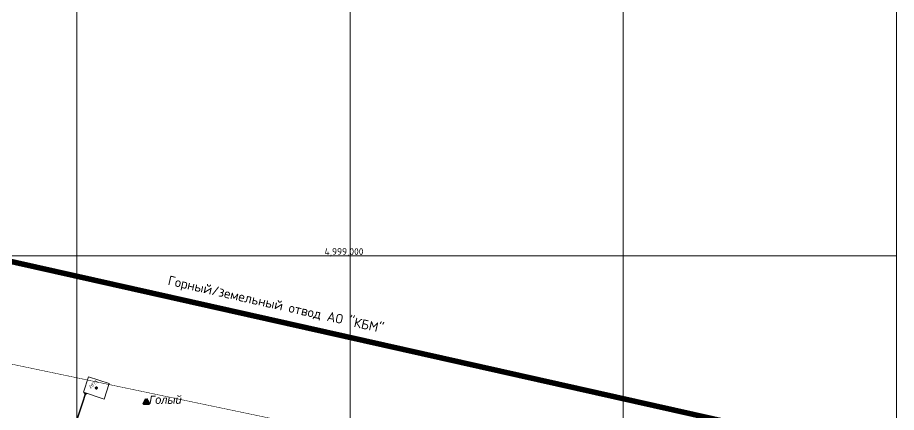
# Model space of a CAD drawing. Header units: millimetres. Extents: x 519 to 9564855, y -810 to 5021775.
# Drawn here: x 9544783 to 9548000, y 4998426 to 4999872 of the extents above; entities that cross this region are included whole.
import ezdxf

# ---------------------------------------------------------------- set-up
doc = ezdxf.new("R2010")
doc.units = ezdxf.units.MM
doc.header["$LTSCALE"] = 2
doc.header["$MEASUREMENT"] = 0
doc.header["$PDMODE"] = 2
doc.header["$PDSIZE"] = 5
for name, pattern in [('DASHED', [0.75, 0.5, -0.25]), ('DASHED2', [9.525, 6.35, -3.175]), ('HIDDEN2', [4.7625, 3.175, -1.5875])]:
    doc.linetypes.add(name, pattern=pattern)
for name, color, linetype, lineweight in [('200 скв. на 2010 год', 61, 'Continuous', 0), ('Land lease as of 24.06.2004', 47, 'HIDDEN2', 70), ('WELLS(drilled after 2000y)', 6, 'Continuous', 40)]:
    doc.layers.add(name, color=color, linetype=linetype, lineweight=lineweight)
for name, color, linetype in [('CONTROL', 7, 'Continuous'), ('Existing roads', 41, 'Continuous'), ('GRID_PULKOVO', 7, 'Continuous'), ('МГ-земельный участок', 7, 'Continuous')]:
    doc.layers.add(name, color=color, linetype=linetype)
doc.styles.add('Elect', font='isocpeur.ttf')
doc.styles.add('Line_GUGK', font='')
doc.styles.get('Line_GUGK').set_extended_font_data('Bm431', italic=True)

# ---------------------------------------------------------------- blocks, each defined once
blk = doc.blocks.new('A$C53fd71da')
at = {"layer": 'CONTROL', "color": 6, "lineweight": 50}
blk.add_lwpolyline([(0, 12.3), (-10.7, -6.2), (10.7, -6.2)], close=True, dxfattribs=at)
at = {"layer": 'CONTROL', "color": 6, "lineweight": 5, "const_width": 1}
blk.add_lwpolyline([(-0.5, 0, 1), (0.5, 0, 1)], format="xyb", close=True, dxfattribs=at)
at = {"layer": 'CONTROL', "color": 6, "lineweight": 50}
blk.add_point((0, 0), dxfattribs=at)

msp = doc.modelspace()

# ---------------------------------------------------------------- hatches: boundary and pattern name
at = {"layer": 'Existing roads', "lineweight": 0}
h = msp.add_hatch(color=256, dxfattribs=at)
h.paths.add_polyline_path([(9545029.43912, 4998489.20631), (9545027.85188, 4998489.80307, 0.1551187413), (9545023.31922, 4998499.34008), (9545031.87482, 4998496.58694)])
h.paths.add_polyline_path([(9545030.96482, 4998488.63268), (9545029.43912, 4998489.20631), (9545031.87482, 4998496.58694), (9545040.67076, 4998493.75646, 0.1615507837)])

# ---------------------------------------------------------------- linework, layer by layer
at = {"layer": 'Existing roads', "lineweight": 0, "const_width": 5.4, "flags": 128}
msp.add_lwpolyline([(9545032.23032, 4998496.54839), (9544909.38012, 4998123.375)], dxfattribs=at)
at = {"layer": 'GRID_PULKOVO', "lineweight": 0}
for p, q in [((9545000, 5010000), (9545000, 4992000)), ((9546000, 5010000), (9546000, 4992000)), ((9547000, 5010000), (9547000, 4992000)), ((9548000, 5010000), (9548000, 4992000)), ((9533000, 4999000), (9548000, 4999000))]:
    msp.add_line(p, q, dxfattribs=at)
at = {"layer": 'Land lease as of 24.06.2004', "color": 34, "linetype": 'DASHED', "lineweight": 0, "ltscale": 50, "const_width": 20}
msp.add_lwpolyline([(9519654.3, 5003739.6), (9532971.6, 5004566.6), (9534671.1, 5001241.4), (9547648.8, 4998330.8), (9546800.6, 4994774.1), (9538599.5, 4994719.2), (9534700.1, 4995931.6), (9534118, 4994384.9), (9531927.8, 4994990.9), (9532139.5, 4996381.2), (9522290.1, 4999426.3), (9519885.3, 4999727), (9519654.3, 5003739.6)], dxfattribs=at)
at = {"layer": 'WELLS(drilled after 2000y)', "color": 0, "linetype": 'ByBlock', "lineweight": 0}
msp.add_lwpolyline([(9545023.78202, 4998499.6776), (9545099.76254, 4998474.53702), (9545118.61798, 4998531.52241), (9545042.63745, 4998556.66299)], close=True, dxfattribs=at)
msp.add_circle((9545071.2, 4998515.6), 4.0951, dxfattribs=at)
at = {"layer": 'WELLS(drilled after 2000y)', "color": 0, "linetype": 'ByBlock', "lineweight": 0, "ltscale": 80}
msp.add_point((9545071.2, 4998515.6), dxfattribs=at)
at = {"layer": 'МГ-земельный участок', "color": 0, "linetype": 'DASHED2', "lineweight": 25, "ltscale": 5, "const_width": 2}
msp.add_lwpolyline([(9522167.80801, 4999999.48247), (9521654, 5002362), (9522840, 5002532), (9525642, 5002155), (9528521, 5002235), (9531281, 5003464), (9533105, 5001043), (9546614, 4998215), (9544978, 4995525), (9543652, 4996420), (9539605, 4995735), (9529554.6705, 4998798.09585), (9529554.71722, 4998845.23995), (9529525.402, 4998845.269), (9529525.36994, 4998882.97318), (9529309.91997, 4998882.84552), (9526935, 5000017), (9526935, 4999132), (9522906, 5001105), (9522683.367, 5000265.06642), (9522496, 5000315)], close=True, dxfattribs=at)

# ---------------------------------------------------------------- block references
at = {"layer": 'CONTROL', "color": 6, "lineweight": 5}
msp.add_blockref('A$C53fd71da', (9545254.14, 4998463.78), dxfattribs=at)

# ---------------------------------------------------------------- texts
at = {"layer": '200 скв. на 2010 год', "color": 34, "lineweight": 0, "style": 'Elect'}
msp.add_text('Горный/земельный отвод АО "КБМ"', height=35, rotation=347.27532376, dxfattribs=at).set_placement((9545330.68728, 4998893.71281))
at = {"layer": 'CONTROL', "color": 6, "lineweight": 0, "style": 'Line_GUGK'}
msp.add_text('Голый', height=30, dxfattribs=at).set_placement((9545264.80076, 4998457.62501))
at = {"layer": 'GRID_PULKOVO', "lineweight": 0, "style": 'Elect'}
msp.add_text('4,999,000', height=25, rotation=0.00000003, dxfattribs=at).set_placement((9545906.41713, 4999002.85921))
at = {"layer": 'WELLS(drilled after 2000y)', "color": 0, "linetype": 'ByBlock', "lineweight": 0, "style": 'Elect'}
msp.add_text('2875', height=12, rotation=41, dxfattribs=at).set_placement((9545049.74658, 4998512.3083))

doc.saveas('drawing.dxf')
